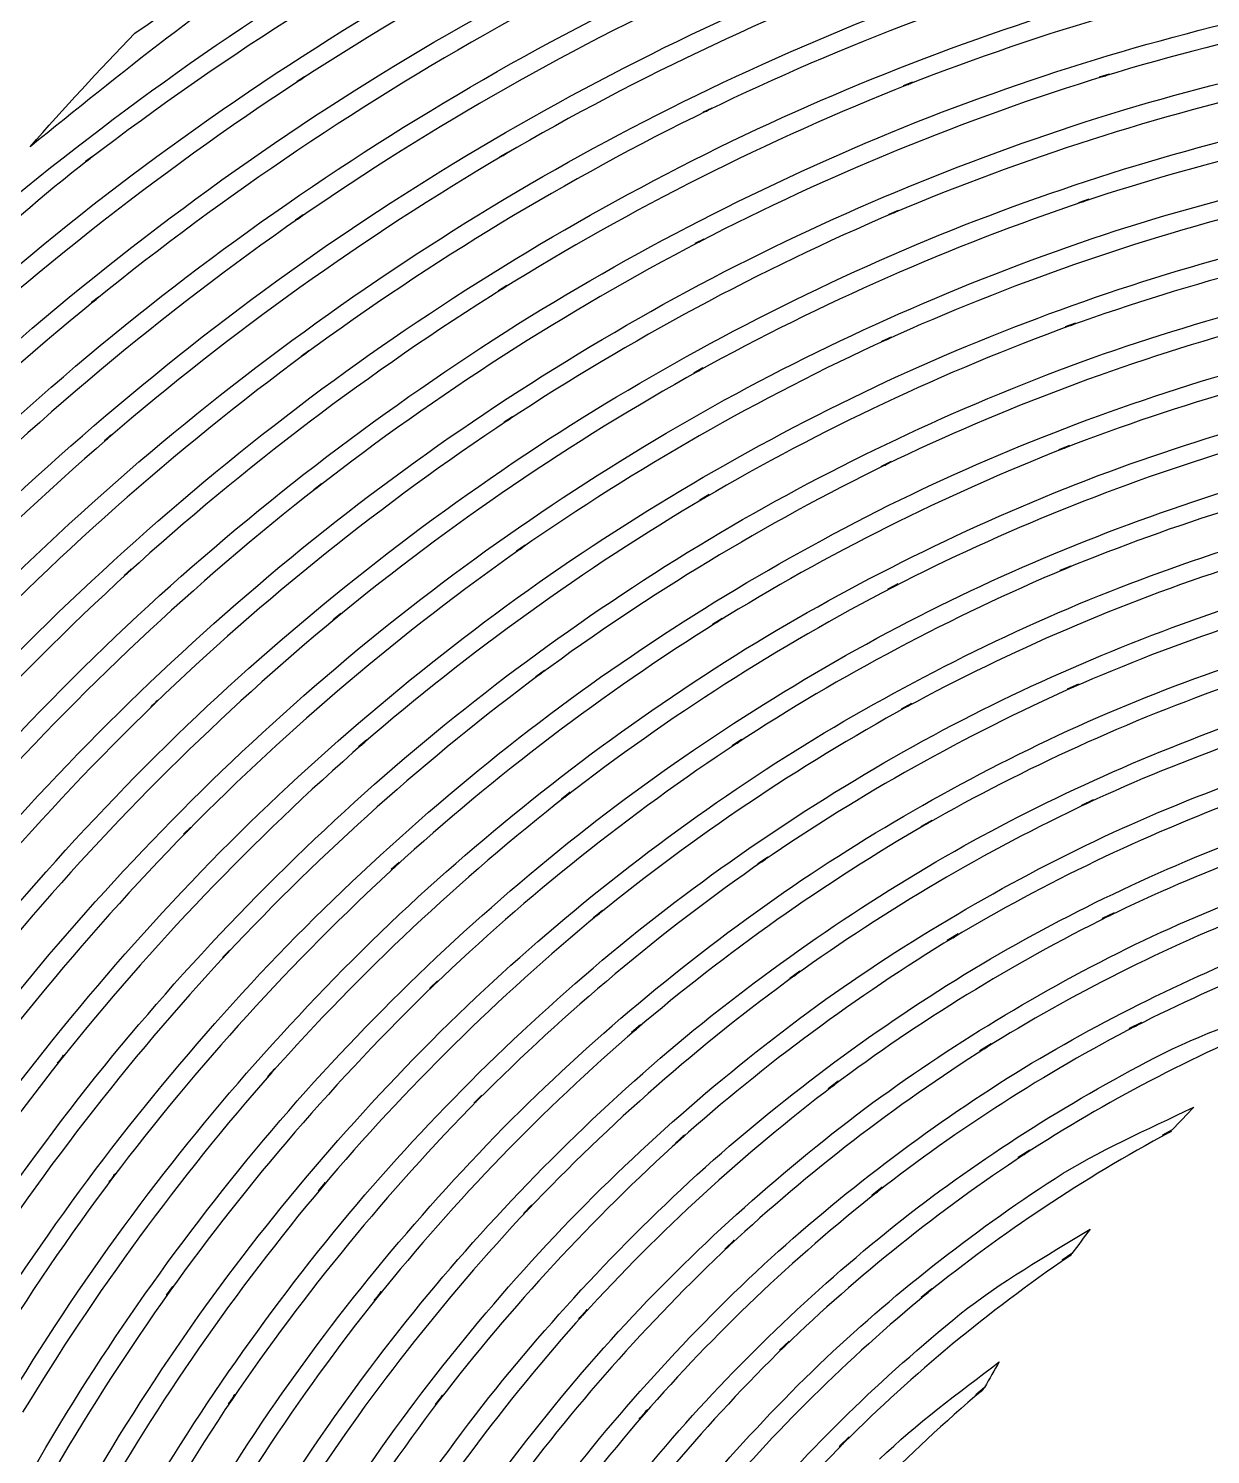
# Model space of a CAD drawing. Extents: x 289 to 439, y 190 to 340.
# Drawn here: x 310.7 to 338.32, y 281.16 to 314.47 of the extents above; entities that cross this region are included whole.
import ezdxf

# ---------------------------------------------------------------- set-up
doc = ezdxf.new("R2010")
doc.units = 0
doc.layers.add('seconds_wheel', color=7, linetype='CONTINUOUS')

msp = doc.modelspace()

# ---------------------------------------------------------------- linework, layer by layer
at = {"layer": 'seconds_wheel', "color": 7}
for p, q in [((317.149355, 313.345838), (316.976024, 313.232612)), ((317.067537, 313.281082), (317.067537, 313.281082)), ((331.35706, 313.215549), (331.138747, 313.129854)), ((331.25314, 313.163202), (331.25314, 313.163202)), ((335.946257, 313.404778), (335.714374, 313.333819)), ((335.833417, 313.358634), (335.833417, 313.358634)), ((326.664717, 312.613739), (326.460752, 312.514471)), ((326.566999, 312.554799), (326.566999, 312.554799)), ((312.195659, 311.483017), (312.0359, 311.360871)), ((321.90568, 311.584221), (321.715285, 311.472547)), ((321.814942, 311.519465), (321.814942, 311.519465)), ((312.122371, 311.415545), (312.122371, 311.415545)), ((335.471246, 310.481418), (335.233547, 310.401929)), ((331.02242, 310.22123), (330.799454, 310.126615)), ((330.915397, 310.16384), (330.915397, 310.16384)), ((335.355693, 310.430621), (335.355693, 310.430621)), ((317.116395, 310.11537), (316.940737, 309.99361)), ((317.034577, 310.046734), (317.034577, 310.046734)), ((326.478591, 309.553887), (326.27036, 309.44531)), ((326.378547, 309.489517), (326.378547, 309.489517)), ((312.335642, 308.197872), (312.174719, 308.067196)), ((321.875045, 308.464653), (321.682714, 308.344446)), ((321.783144, 308.395243), (321.783144, 308.395243)), ((312.261966, 308.125747), (312.261966, 308.125747)), ((335.165687, 307.586755), (334.921782, 307.498344)), ((335.047418, 307.530916), (335.047418, 307.530916)), ((330.856067, 307.264522), (330.628061, 307.160601)), ((330.746331, 307.201705), (330.746331, 307.201705)), ((317.249398, 306.943064), (317.07219, 306.812775)), ((317.16758, 306.870552), (317.16758, 306.870552)), ((326.458815, 306.540565), (326.247095, 306.423459)), ((326.359545, 306.472706), (326.359545, 306.472706)), ((322.009213, 305.4017), (321.814166, 305.272185)), ((321.91576, 305.326861), (321.91576, 305.326861)), ((312.639649, 304.981362), (312.477951, 304.842154)), ((312.565586, 304.904973), (312.565586, 304.904973)), ((335.025703, 304.728151), (334.775984, 304.630823)), ((334.90511, 304.667661), (334.90511, 304.667661)), ((330.854517, 304.35357), (330.621471, 304.240344)), ((330.742841, 304.286101), (330.742841, 304.286101)), ((317.544875, 303.837068), (317.365728, 303.697473)), ((317.461894, 303.759516), (317.461894, 303.759516)), ((326.602287, 303.582694), (326.38669, 303.455894)), ((326.500693, 303.509407), (326.500693, 303.509407)), ((322.305076, 302.403114), (322.106541, 302.263906)), ((322.211625, 302.324009), (322.211625, 302.324009)), ((313.103804, 301.840855), (312.94133, 301.692727)), ((335.049358, 301.914141), (334.793044, 301.80712)), ((334.924885, 301.848221), (334.924885, 301.848221)), ((313.029353, 301.759423), (313.029353, 301.759423)), ((331.014664, 301.496132), (330.775802, 301.372823)), ((330.900661, 301.42323), (330.900661, 301.42323)), ((317.998948, 300.805134), (317.818249, 300.656233)), ((317.915578, 300.722539), (317.915578, 300.722539)), ((326.904745, 300.687254), (326.685269, 300.550373)), ((326.800435, 300.608149), (326.800435, 300.608149)), ((322.756822, 299.476264), (322.555184, 299.32775)), ((322.664921, 299.394059), (322.664921, 299.394059)), ((335.233547, 299.152093), (334.969479, 299.034987)), ((335.105971, 299.080355), (335.105971, 299.080355)), ((313.722289, 298.78294), (313.55904, 298.625509)), ((313.64745, 298.696468), (313.64745, 298.696468)), ((331.332632, 298.699958), (331.08795, 298.566569)), ((331.216689, 298.622019), (331.216689, 298.622019)), ((318.606189, 297.853855), (318.423163, 297.694872)), ((327.363081, 297.862388), (327.138565, 297.715424)), ((318.522431, 297.766221), (318.522431, 297.766221)), ((327.259161, 297.779406), (327.259161, 297.779406)), ((323.360572, 296.628519), (323.156221, 296.469148)), ((323.264795, 296.538558), (323.264795, 296.538558)), ((335.573227, 296.44976), (335.30218, 296.322961)), ((335.443327, 296.373368), (335.443327, 296.373368)), ((314.491227, 295.814988), (314.326427, 295.647475)), ((331.803767, 295.972032), (331.553269, 295.82856)), ((331.686661, 295.88944), (331.686661, 295.88944)), ((314.416776, 295.723864), (314.416776, 295.723864)), ((319.361553, 294.990601), (319.176978, 294.821535)), ((319.276632, 294.89715), (319.276632, 294.89715)), ((327.971098, 295.114684), (327.742315, 294.956477)), ((327.862911, 295.023949), (327.862911, 295.023949)), ((324.111287, 293.867245), (323.903056, 293.696629)), ((336.06569, 293.814896), (335.786497, 293.677627)), ((324.014343, 293.771468), (324.014343, 293.771468)), ((335.931911, 293.73269), (335.931911, 293.73269)), ((332.424189, 293.320496), (332.167488, 293.165391)), ((332.301267, 293.229371), (332.301267, 293.229371)), ((315.403637, 292.943588), (315.238062, 292.766382)), ((315.329962, 292.8482), (315.329962, 292.8482)), ((320.259616, 292.221571), (320.073101, 292.042036)), ((328.724912, 292.451128), (328.491477, 292.282061)), ((328.615175, 292.354963), (328.615175, 292.354963)), ((320.174697, 292.123078), (320.174697, 292.123078)), ((325.003144, 291.197873), (324.7922, 291.016397)), ((336.705114, 291.254097), (336.418555, 291.106746)), ((336.567457, 291.165688), (336.567457, 291.165688)), ((324.904266, 291.095502), (324.904266, 291.095502)), ((311.523662, 290.485159), (311.377863, 290.301747)), ((333.18886, 290.751167), (332.925956, 290.58559)), ((333.064001, 290.655), (333.064001, 290.655)), ((311.458905, 290.386279), (311.458905, 290.386279)), ((316.453705, 290.174561), (316.287741, 289.987269)), ((316.379642, 290.073741), (316.379642, 290.073741)), ((329.619098, 289.878696), (329.380236, 289.697997)), ((321.29495, 289.553749), (321.106108, 289.36258)), ((329.507035, 289.775939), (329.507035, 289.775939)), ((321.208089, 289.448276), (321.208089, 289.448276)), ((337.928901, 289.275722), (337.928901, 289.275722)), ((326.031498, 288.627765), (325.816675, 288.435046)), ((325.932617, 288.520744), (325.932617, 288.520744)), ((337.423642, 288.740218), (337.193698, 288.617296)), ((334.092742, 288.271023), (333.823245, 288.094977)), ((333.966717, 288.170203), (333.966717, 288.170203)), ((312.731162, 287.724662), (312.585362, 287.53078)), ((312.666405, 287.619965), (312.666405, 287.619965)), ((317.636388, 287.514492), (317.469261, 287.315957)), ((317.561937, 287.407471), (317.561937, 287.407471)), ((330.649003, 287.403592), (330.404321, 287.21165)), ((330.536937, 287.296568), (330.536937, 287.296568)), ((322.461346, 286.992173), (322.270178, 286.790149)), ((322.375649, 286.882436), (322.375649, 286.882436)), ((327.189751, 286.162744), (326.971052, 285.958005)), ((335.504981, 286.423711), (335.504981, 286.423711)), ((327.088931, 286.04874), (327.088931, 286.04874)), ((335.079216, 285.852532), (334.854313, 285.700141)), ((314.065461, 285.080881), (313.920049, 284.876917)), ((314.00148, 284.971532), (314.00148, 284.971532)), ((318.944705, 284.969205), (318.777192, 284.759811)), ((318.869867, 284.855589), (318.869867, 284.855589)), ((331.806867, 285.032022), (331.557148, 284.828057)), ((331.69015, 284.916468), (331.69015, 284.916468)), ((323.752215, 284.543438), (323.558721, 284.32978)), ((323.666131, 284.427884), (323.666131, 284.427884)), ((328.472091, 283.808625), (328.249124, 283.592251)), ((328.37127, 283.689969), (328.37127, 283.689969)), ((333.381582, 283.324305), (333.381582, 283.324305)), ((315.519579, 282.558857), (315.374167, 282.344423)), ((320.372456, 282.543735), (320.203392, 282.322708)), ((333.038022, 282.727147), (332.832894, 282.554204)), ((315.457537, 282.445631), (315.457537, 282.445631)), ((320.298394, 282.425466), (320.298394, 282.425466)), ((325.162127, 282.213358), (324.965532, 281.986905)), ((325.074882, 282.091212), (325.074882, 282.091212)), ((329.87192, 281.57122), (329.64469, 281.342051)), ((329.767613, 281.444034), (329.767613, 281.444034))]:
    msp.add_line(p, q, dxfattribs=at)
for points in [[(313.189888, 314.359067), (316.44475, 316.65752), (319.870542, 318.705673), (323.469536, 320.416732)], [(327.455369, 318.79316), (323.836177, 317.267236), (320.35979, 315.422829), (317.067537, 313.281082)], [(322.599002, 313.994956), (325.891725, 315.783926), (329.337409, 317.275372), (332.894935, 318.452701)], [(322.388447, 317.907117), (318.780893, 316.05144), (315.345465, 313.879202), (312.122371, 311.415545)], [(317.701144, 312.627311), (320.955359, 314.732052), (324.38994, 316.54303), (327.965281, 318.038956)], [(312.797082, 310.805202), (315.984093, 313.229493), (319.380207, 315.365197), (322.945277, 317.1882)], [(317.27344, 316.567388), (314.955964, 315.143781), (312.858415, 313.409518), (310.739214, 311.707531)], [(331.759175, 316.191257), (328.312033, 314.932679), (324.984127, 313.369371), (321.814945, 311.519465)], [(336.480209, 316.305647), (333.070675, 315.352857), (329.753022, 314.097886), (326.566999, 312.554799)], [(308.375787, 308.854359), (311.350117, 311.452723), (314.511244, 313.831128), (317.881843, 315.890738)], [(341.058946, 316.021804), (337.711374, 315.363143), (334.429895, 314.40669), (331.253147, 313.163202)], [(326.925684, 315.658856), (323.468617, 314.085465), (320.15847, 312.207289), (317.034577, 310.046734)], [(327.126932, 311.837433), (330.271507, 313.348152), (333.544424, 314.574267), (336.907139, 315.502198)], [(322.422959, 310.842816), (325.553152, 312.657678), (328.838806, 314.189077), (332.241164, 315.419604)], [(331.760723, 312.408222), (334.8942, 313.622748), (338.129879, 314.55354), (341.42964, 315.190824)], [(345.456967, 315.360277), (342.195571, 314.981845), (338.97516, 314.311987), (335.833417, 313.358634)], [(317.689899, 309.415065), (320.776882, 311.537474), (324.046663, 313.380683), (327.460799, 314.922877)], [(322.016954, 314.69371), (318.576903, 312.797844), (315.312541, 310.599845), (312.261966, 308.125747)], [(336.28788, 312.569921), (339.383427, 313.497091), (342.555938, 314.144914), (345.767566, 314.504868)], [(310.739214, 311.707531), (311.533455, 312.612044), (312.350612, 313.496177), (313.189888, 314.359067)], [(312.957617, 307.540222), (315.973539, 309.973641), (319.200258, 312.133458), (322.599002, 313.994956)], [(317.067537, 313.281082), (313.673606, 311.058319), (310.483895, 308.538333), (307.535888, 305.751076)], [(316.976024, 313.232612), (317.004987, 313.251517), (317.038545, 313.26222), (317.067537, 313.281082)], [(317.067537, 313.281082), (317.09669, 313.300175), (317.120171, 313.326788), (317.149355, 313.345838)], [(331.253147, 313.163202), (327.960638, 311.858893), (324.791505, 310.263685), (321.783152, 308.395243)], [(335.833417, 313.358634), (332.572617, 312.353314), (329.408432, 311.058706), (326.378547, 309.489517)], [(340.277203, 313.160099), (337.073321, 312.442926), (333.940058, 311.440381), (330.915397, 310.16384)], [(331.138747, 313.129854), (331.175779, 313.144437), (331.216081, 313.148696), (331.25314, 313.163202)], [(331.25314, 313.163202), (331.289275, 313.177515), (331.320895, 313.201305), (331.35706, 313.215549)], [(335.714374, 313.333819), (335.753218, 313.345698), (335.794551, 313.346841), (335.833417, 313.358634)], [(335.833417, 313.358634), (335.87233, 313.370631), (335.907317, 313.392865), (335.946257, 313.404778)], [(308.273029, 305.217122), (311.189967, 307.961776), (314.345189, 310.441503), (317.701144, 312.627311)], [(326.566999, 312.554799), (323.271034, 310.943229), (320.125463, 309.041057), (317.16758, 306.870552)], [(326.460752, 312.514471), (326.494884, 312.53108), (326.53284, 312.538254), (326.566999, 312.554799)], [(326.566999, 312.554799), (326.601241, 312.57154), (326.630445, 312.597059), (326.664717, 312.613739)], [(326.965622, 308.793479), (329.954189, 310.328279), (333.0739, 311.591458), (336.28788, 312.569921)], [(344.553475, 312.587757), (341.429032, 312.145577), (338.350771, 311.423937), (335.355693, 310.430621)], [(322.415589, 307.740696), (325.38546, 309.572071), (328.512706, 311.13384), (331.760723, 312.408222)], [(331.448961, 309.426698), (334.43158, 310.672739), (337.519936, 311.648128), (340.676989, 312.341915)], [(317.841515, 306.259822), (320.764521, 308.391598), (323.871869, 310.25791), (327.126932, 311.837433)], [(312.122371, 311.415545), (312.148745, 311.435827), (312.169255, 311.46277), (312.195659, 311.483017)], [(321.814945, 311.519465), (318.541738, 309.593412), (315.446132, 307.380072), (312.565586, 304.904973)], [(321.715285, 311.472547), (321.747027, 311.49115), (321.78317, 311.500919), (321.814942, 311.519465)], [(321.814942, 311.519465), (321.84703, 311.538347), (321.873556, 311.565395), (321.90568, 311.584221)], [(335.83846, 309.65897), (338.788603, 310.624348), (341.819356, 311.321643), (344.894321, 311.743982)], [(312.122371, 311.415545), (309.953492, 309.747562), (308.026125, 307.803526), (306.096117, 305.866242)], [(312.0359, 311.360871), (312.063016, 311.381662), (312.095223, 311.394794), (312.122371, 311.415545)], [(304.021963, 302.761409), (306.722609, 305.678167), (309.639885, 308.388699), (312.797082, 310.805202)], [(313.282951, 304.344651), (316.130676, 306.777887), (319.189267, 308.952399), (322.422959, 310.842816)], [(335.355693, 310.430621), (335.395648, 310.444081), (335.431257, 310.468049), (335.471246, 310.481418)], [(330.915397, 310.16384), (327.777068, 308.823269), (324.765213, 307.204762), (321.91576, 305.326861)], [(335.355693, 310.430621), (332.244638, 309.38258), (329.233791, 308.058251), (326.359545, 306.472706)], [(339.66725, 310.308475), (336.606473, 309.54206), (333.620816, 308.502549), (330.746331, 307.201705)], [(330.799454, 310.126615), (330.83689, 310.142512), (330.877925, 310.148025), (330.915397, 310.16384)], [(330.915397, 310.16384), (330.952698, 310.179774), (330.985081, 310.205374), (331.02242, 310.22123)], [(335.233547, 310.401929), (335.273294, 310.415211), (335.315915, 310.41743), (335.355693, 310.430621)], [(317.034577, 310.046734), (313.811371, 307.801746), (310.793972, 305.27443), (308.018655, 302.494626)], [(316.940737, 309.99361), (316.970325, 310.014147), (317.004956, 310.026248), (317.034577, 310.046734)], [(317.034577, 310.046734), (317.063844, 310.067121), (317.087093, 310.095031), (317.116395, 310.11537)], [(343.817886, 309.816401), (340.831673, 309.319468), (337.896408, 308.554777), (335.047418, 307.530916)], [(326.378547, 309.489517), (323.24182, 307.848712), (320.257483, 305.931312), (317.461894, 303.759516)], [(326.27036, 309.44531), (326.304986, 309.463335), (326.343886, 309.471564), (326.378547, 309.489517)], [(326.378547, 309.489517), (326.413753, 309.507934), (326.443347, 309.535539), (326.478591, 309.553887)], [(326.966012, 305.79528), (329.801971, 307.346144), (332.771458, 308.639085), (335.83846, 309.65897)], [(331.3051, 306.483952), (334.138458, 307.752874), (337.080469, 308.763471), (340.095341, 309.505027)], [(308.774409, 301.987043), (311.519984, 304.722709), (314.503575, 307.208338), (317.689899, 309.415065)], [(322.57147, 304.694803), (325.383605, 306.534066), (328.3543, 308.117489), (331.448961, 309.426698)], [(335.556167, 306.776325), (338.361492, 307.770539), (341.250204, 308.509654), (344.1882, 308.985034)], [(318.159483, 303.174765), (320.921504, 305.306404), (323.868502, 307.186636), (326.965622, 308.793479)], [(312.261966, 308.125747), (312.288644, 308.147523), (312.30893, 308.176136), (312.335642, 308.197872)], [(321.783152, 308.395243), (318.67363, 306.44776), (315.74419, 304.227227), (313.029353, 301.759423)], [(321.682714, 308.344446), (321.714611, 308.364342), (321.751212, 308.375409), (321.783144, 308.395243)], [(321.783144, 308.395243), (321.815747, 308.415663), (321.842405, 308.444297), (321.875045, 308.464653)], [(312.261966, 308.125747), (309.119082, 305.560516), (306.210243, 302.721718), (303.569829, 299.641841)], [(312.174719, 308.067196), (312.201941, 308.089344), (312.23471, 308.103642), (312.261966, 308.125747)], [(304.357767, 299.186605), (306.971386, 302.220468), (309.849025, 305.015851), (312.957617, 307.540222)], [(313.765719, 301.224309), (316.449389, 303.649354), (319.344099, 305.830064), (322.415589, 307.740696)], [(335.047418, 307.530916), (332.083743, 306.449094), (329.223339, 305.103399), (326.500693, 303.509407)], [(339.227523, 307.475852), (336.309233, 306.669441), (333.469326, 305.602274), (330.742841, 304.286101)], [(334.921782, 307.498344), (334.962545, 307.513113), (335.00662, 307.516254), (335.047418, 307.530916)], [(335.047418, 307.530916), (335.088456, 307.545896), (335.124611, 307.571877), (335.165687, 307.586755)], [(330.746331, 307.201705), (327.761421, 305.833989), (324.904912, 304.202014), (322.211625, 302.324009)], [(330.628061, 307.160601), (330.666123, 307.177935), (330.70823, 307.184462), (330.746331, 307.201705)], [(330.746331, 307.201705), (330.784726, 307.219297), (330.817631, 307.247016), (330.856067, 307.264522)], [(317.16758, 306.870552), (314.112426, 304.612267), (311.264225, 302.086557), (308.657304, 299.32271)], [(317.07219, 306.812775), (317.102182, 306.834867), (317.137549, 306.848516), (317.16758, 306.870552)], [(317.16758, 306.870552), (317.196943, 306.892257), (317.219997, 306.92141), (317.249398, 306.943064)], [(343.250584, 307.054354), (340.402421, 306.511626), (337.609538, 305.712981), (334.90511, 304.667661)], [(326.359545, 306.472706), (323.378943, 304.811571), (320.553012, 302.887348), (317.915578, 300.722539)], [(322.888274, 301.715219), (325.545533, 303.553556), (328.36258, 305.149113), (331.3051, 306.483952)], [(326.247095, 306.423459), (326.282953, 306.443347), (326.323644, 306.452902), (326.359545, 306.472706)], [(326.359545, 306.472706), (326.394629, 306.492257), (326.423688, 306.521085), (326.458815, 306.540565)], [(327.131198, 302.853308), (329.816282, 304.411383), (332.63564, 305.724028), (335.556167, 306.776325)], [(331.327202, 303.58851), (334.013433, 304.87102), (336.80971, 305.907242), (339.682372, 306.68714)], [(309.429732, 298.841106), (312.007757, 301.559007), (314.822881, 304.041218), (317.841515, 306.259822)], [(335.440224, 303.930906), (338.102411, 304.945655), (340.850774, 305.717186), (343.651922, 306.236557)], [(318.631004, 300.161056), (321.235445, 302.284316), (324.0251, 304.169641), (326.966012, 305.79528)], [(321.91576, 305.326861), (318.967902, 303.367063), (316.200585, 301.148533), (313.64745, 298.696468)], [(321.814166, 305.272185), (321.846302, 305.293457), (321.883585, 305.305655), (321.91576, 305.326861)], [(321.91576, 305.326861), (321.949062, 305.348999), (321.975866, 305.379626), (322.009213, 305.4017)], [(312.565586, 304.904973), (309.594876, 302.335476), (306.858722, 299.506565), (304.389176, 296.452086)], [(312.477951, 304.842154), (312.505227, 304.865672), (312.538272, 304.881502), (312.565586, 304.904973)], [(312.565586, 304.904973), (312.592463, 304.928218), (312.612734, 304.958158), (312.639649, 304.981362)], [(314.403204, 298.188498), (316.926583, 300.596501), (319.660412, 302.773482), (322.57147, 304.694803)], [(334.90511, 304.667661), (332.087004, 303.560459), (329.374799, 302.202296), (326.800435, 300.608149)], [(338.951823, 304.669211), (336.175849, 303.831682), (333.481261, 302.745653), (330.900661, 301.42323)], [(334.775984, 304.630823), (334.817778, 304.647112), (334.863273, 304.65149), (334.90511, 304.667661)], [(334.90511, 304.667661), (334.947054, 304.68414), (334.983713, 304.711784), (335.025703, 304.728151)], [(305.192625, 296.025545), (307.63725, 299.033106), (310.344847, 301.81691), (313.282951, 304.344651)], [(330.742841, 304.286101), (327.909106, 302.900368), (325.20565, 301.26329), (322.664921, 299.394059)], [(330.621471, 304.240344), (330.660439, 304.259279), (330.703827, 304.267267), (330.742841, 304.286101)], [(330.742841, 304.286101), (330.781992, 304.305245), (330.815317, 304.334523), (330.854517, 304.35357)], [(342.853901, 304.31014), (340.141844, 303.730523), (337.488141, 302.907004), (334.924885, 301.848221)], [(317.461894, 303.759516), (317.491764, 303.782898), (317.514959, 303.813739), (317.544875, 303.837068)], [(327.455369, 299.976094), (329.992643, 301.53215), (332.664979, 302.855308), (335.440224, 303.930906)], [(331.509064, 300.746581), (334.050569, 302.034019), (336.70344, 303.08785), (339.434977, 303.897171)], [(317.461894, 303.759516), (314.572603, 301.497703), (311.891103, 298.98276), (309.448732, 296.244243)], [(317.365728, 303.697473), (317.395869, 303.720983), (317.431708, 303.736065), (317.461894, 303.759516)], [(326.500693, 303.509407), (323.675101, 301.837225), (321.004822, 299.915273), (318.522431, 297.766221)], [(323.358633, 298.806208), (325.866153, 300.63603), (328.532952, 302.23668), (331.327202, 303.58851)], [(326.38669, 303.455894), (326.422942, 303.477236), (326.464392, 303.488153), (326.500693, 303.509407)], [(326.500693, 303.509407), (326.536698, 303.530715), (326.566231, 303.561467), (326.602287, 303.582694)], [(335.487532, 301.131631), (338.007479, 302.157351), (340.615544, 302.951577), (343.279279, 303.505918)], [(310.237834, 295.790559), (312.653429, 298.482775), (315.30454, 300.953921), (318.159483, 303.174765)], [(319.257633, 297.23033), (321.708499, 299.336682), (324.343714, 301.21822), (327.131198, 302.853308)], [(322.211625, 302.324009), (319.421769, 300.360976), (316.81296, 298.152147), (314.416776, 295.723864)], [(322.106541, 302.263906), (322.13966, 302.287108), (322.178458, 302.300881), (322.211625, 302.324009)], [(322.211625, 302.324009), (322.245067, 302.347542), (322.271581, 302.379653), (322.305076, 302.403114)], [(313.029353, 301.759423), (313.056534, 301.784308), (313.076579, 301.816016), (313.103804, 301.840855)], [(334.924885, 301.848221), (332.252313, 300.725301), (329.686721, 299.363631), (327.259161, 297.779406)], [(338.845576, 301.899408), (336.208607, 301.039764), (333.655352, 299.943), (331.216689, 298.622019)], [(334.793044, 301.80712), (334.835632, 301.824859), (334.882249, 301.830609), (334.924885, 301.848221)], [(334.924885, 301.848221), (334.96826, 301.866447), (335.005927, 301.896043), (335.049358, 301.914141)], [(313.029353, 301.759423), (310.227388, 299.194343), (307.659471, 296.384922), (305.355874, 293.363926)], [(312.94133, 301.692727), (312.968581, 301.717589), (313.002059, 301.734613), (313.029353, 301.759423)], [(315.189591, 295.243036), (317.557398, 297.625997), (320.133947, 299.791684), (322.888274, 301.715219)], [(330.900661, 301.42323), (330.940772, 301.444068), (330.974495, 301.475402), (331.014664, 301.496132)], [(342.620855, 301.591897), (340.044641, 300.984415), (337.529736, 300.143918), (335.105971, 299.080342)], [(306.173282, 292.964917), (308.453689, 295.938241), (310.994663, 298.701814), (313.765719, 301.224309)], [(330.900661, 301.42323), (328.213799, 300.027542), (325.65819, 298.393028), (323.264795, 296.538558)], [(330.775802, 301.372823), (330.815776, 301.393449), (330.860631, 301.402719), (330.900661, 301.42323)], [(331.849134, 297.966682), (334.248521, 299.250613), (336.759333, 300.313346), (339.351222, 301.143251)], [(327.933097, 297.168676), (330.326716, 298.71493), (332.854852, 300.04125), (335.487532, 301.131631)], [(317.915578, 300.722539), (315.187822, 298.464954), (312.667086, 295.968517), (310.383633, 293.262332)], [(317.818249, 300.656233), (317.848604, 300.681252), (317.885174, 300.697584), (317.915578, 300.722539)], [(317.915578, 300.722539), (317.945775, 300.747533), (317.968701, 300.780201), (317.998948, 300.805134)], [(326.800435, 300.608149), (324.126475, 298.933455), (321.608425, 297.022557), (319.276632, 294.89715)], [(323.983324, 295.979401), (326.343545, 297.791576), (328.862267, 299.386898), (331.509064, 300.746581)], [(326.685269, 300.550373), (326.721806, 300.573127), (326.763842, 300.58549), (326.800435, 300.608149)], [(326.800435, 300.608149), (326.837494, 300.631359), (326.867625, 300.664134), (326.904745, 300.687254)], [(335.689946, 298.383154), (338.072647, 299.412692), (340.543849, 300.221735), (343.073377, 300.802421)], [(311.188245, 292.836178), (313.446063, 295.494778), (315.936899, 297.94612), (318.631004, 300.161056)], [(320.030836, 294.388014), (322.333158, 296.469831), (324.817914, 298.339716), (327.455369, 299.976094)], [(322.664921, 299.394059), (320.029296, 297.435658), (317.574405, 295.24507), (315.329962, 292.8482)], [(322.555184, 299.32775), (322.589619, 299.353215), (322.630433, 299.368681), (322.664921, 299.394059)], [(322.664921, 299.394059), (322.697979, 299.41862), (322.723709, 299.451774), (322.756822, 299.476264)], [(338.894823, 299.170316), (336.397609, 298.297189), (333.985001, 297.199759), (331.686661, 295.88944)], [(335.105971, 299.080355), (335.150613, 299.100291), (335.188836, 299.132297), (335.233547, 299.152093)], [(335.105971, 299.080342), (332.573862, 297.949582), (330.149662, 296.592514), (327.862911, 295.023936)], [(334.969479, 299.034987), (335.013416, 299.054442), (335.061973, 299.061048), (335.105971, 299.080355)], [(342.54873, 298.906643), (340.107895, 298.280045), (337.729699, 297.43295), (335.443327, 296.373373)], [(313.64745, 298.696468), (311.010494, 296.144718), (308.606464, 293.363165), (306.463718, 290.384342)], [(313.55904, 298.625509), (313.586301, 298.65179), (313.620141, 298.67024), (313.64745, 298.696468)], [(313.64745, 298.696468), (313.674899, 298.72303), (313.694789, 298.756429), (313.722289, 298.78294)], [(316.117125, 292.392188), (318.3341, 294.742684), (320.757868, 296.888926), (323.358633, 298.806208)], [(331.216689, 298.622019), (328.674568, 297.225425), (326.264127, 295.601987), (324.014343, 293.771468)], [(331.08795, 298.566569), (331.129054, 298.588997), (331.175519, 298.599718), (331.216689, 298.622019)], [(331.216689, 298.622019), (331.257589, 298.644487), (331.291663, 298.677606), (331.332632, 298.699958)], [(307.29431, 290.013251), (309.415918, 292.944581), (311.79509, 295.680336), (314.403204, 298.188498)], [(328.559336, 294.438422), (330.811899, 295.966778), (333.198439, 297.286536), (335.689946, 298.383154)], [(332.341208, 295.256606), (334.602054, 296.528676), (336.974413, 297.591407), (339.428387, 298.433177)], [(318.522431, 297.766221), (318.552925, 297.792856), (318.575633, 297.827283), (318.606189, 297.853855)], [(324.751872, 293.237114), (326.96998, 295.024763), (329.345295, 296.607249), (331.849134, 297.966682)], [(327.259161, 297.779406), (327.296225, 297.803891), (327.325951, 297.837997), (327.363081, 297.862388)], [(336.052894, 295.697108), (338.298994, 296.720921), (340.633966, 297.536076), (343.028784, 298.134209)], [(318.522431, 297.766221), (315.952566, 295.521694), (313.588582, 293.052279), (311.458905, 290.386279)], [(318.423163, 297.694872), (318.453976, 297.721668), (318.491559, 297.739496), (318.522431, 297.766221)], [(327.259161, 297.779406), (324.732626, 296.11025), (322.361539, 294.217489), (320.174697, 292.123078)], [(327.138565, 297.715424), (327.176683, 297.740453), (327.220974, 297.754484), (327.259161, 297.779406)], [(312.278253, 289.989209), (314.383837, 292.606507), (316.719796, 295.0295), (319.257633, 297.23033)], [(320.947124, 291.641087), (323.104997, 293.689815), (325.442901, 295.539754), (327.933097, 297.168676)], [(323.264795, 296.538558), (320.780782, 294.59377), (318.476452, 292.430739), (316.379642, 290.073741)], [(323.156221, 296.469148), (323.19018, 296.495601), (323.23077, 296.512195), (323.264795, 296.538558)], [(323.264795, 296.538558), (323.299354, 296.565616), (323.325944, 296.601545), (323.360572, 296.628519)], [(339.104603, 296.492801), (336.742067, 295.614427), (334.464635, 294.522452), (332.301267, 293.229371)], [(335.443327, 296.373373), (333.050072, 295.243565), (330.764665, 293.899117), (328.615175, 292.354968)], [(335.30218, 296.322961), (335.347534, 296.34418), (335.397899, 296.352322), (335.443327, 296.373368)], [(335.443327, 296.373368), (335.488848, 296.394859), (335.527627, 296.428426), (335.573227, 296.44976)], [(342.637917, 296.264415), (340.329802, 295.627488), (338.085044, 294.780324), (335.931911, 293.732698)], [(314.416776, 295.723864), (314.444269, 295.751953), (314.463677, 295.786953), (314.491227, 295.814988)], [(317.182315, 289.644873), (319.25483, 291.956318), (321.530972, 294.075904), (323.983324, 295.979401)], [(331.686661, 295.88944), (329.285504, 294.49968), (327.015526, 292.895634), (324.904266, 291.095502)], [(331.553269, 295.82856), (331.595742, 295.852964), (331.644108, 295.865179), (331.686661, 295.88944)], [(331.686661, 295.88944), (331.72809, 295.913418), (331.762258, 295.948181), (331.803767, 295.972032)], [(314.416776, 295.723864), (311.940118, 293.193516), (309.694397, 290.447838), (307.706505, 287.517982)], [(314.326427, 295.647475), (314.354126, 295.67566), (314.389019, 295.695734), (314.416776, 295.723864)], [(329.332929, 291.794641), (331.449812, 293.297299), (333.698966, 294.603097), (336.052894, 295.697108)], [(332.978693, 292.620975), (335.106465, 293.874559), (337.344272, 294.930202), (339.664536, 295.775445)], [(336.565517, 293.078143), (338.679877, 294.088934), (340.882648, 294.902065), (343.146276, 295.50904)], [(308.550281, 287.177525), (310.518579, 290.058624), (312.740586, 292.757674), (315.189591, 295.243036)], [(325.660017, 290.58753), (327.74093, 292.343099), (329.977401, 293.905521), (332.341208, 295.256606)], [(319.276632, 294.89715), (316.860264, 292.67377), (314.647883, 290.238643), (312.666405, 287.619965)], [(319.176978, 294.821535), (319.207793, 294.849756), (319.245753, 294.869), (319.276632, 294.89715)], [(319.276632, 294.89715), (319.307669, 294.925705), (319.330451, 294.962112), (319.361553, 294.990601)], [(327.862911, 295.023936), (325.481393, 293.369271), (323.253771, 291.503782), (321.208089, 289.448263)], [(327.742315, 294.956477), (327.780304, 294.982702), (327.824846, 294.997838), (327.862911, 295.023949)], [(327.862911, 295.023949), (327.901643, 295.050859), (327.932282, 295.087885), (327.971098, 295.114684)], [(313.498161, 287.250038), (315.457853, 289.820184), (317.644131, 292.208933), (320.030836, 294.388014)], [(321.996804, 288.99304), (324.015726, 291.002563), (326.212057, 292.824746), (328.559336, 294.438422)], [(324.014343, 293.771468), (324.049493, 293.800392), (324.076055, 293.838413), (324.111287, 293.867245)], [(339.470652, 293.874612), (337.240769, 292.999715), (335.09654, 291.922654), (333.064001, 290.655)], [(335.931911, 293.73269), (335.978895, 293.756009), (336.018612, 293.791755), (336.06569, 293.814896)], [(324.014343, 293.771468), (321.67679, 291.847892), (319.517205, 289.718238), (317.561937, 287.407471)], [(323.903056, 293.696629), (323.937725, 293.724998), (323.979598, 293.743195), (324.014343, 293.771468)], [(335.931911, 293.732698), (333.674041, 292.612115), (331.523663, 291.288185), (329.507035, 289.775946)], [(335.786497, 293.677627), (335.833117, 293.700541), (335.885205, 293.709965), (335.931911, 293.73269)], [(342.883372, 293.671424), (340.705226, 293.032424), (338.591125, 292.194124), (336.567457, 291.165688)], [(318.380509, 287.009223), (320.312467, 289.272797), (322.445053, 291.356538), (324.751872, 293.237114)], [(332.301267, 293.229371), (330.039831, 291.855961), (327.908139, 290.280518), (325.932617, 288.520744)], [(332.167488, 293.165391), (332.209916, 293.190958), (332.25875, 293.20396), (332.301267, 293.229371)], [(332.301267, 293.229371), (332.344957, 293.255905), (332.380403, 293.294114), (332.424189, 293.320496)], [(333.761589, 290.069475), (335.759095, 291.296196), (337.865145, 292.335737), (340.053463, 293.176247)], [(304.974701, 283.965669), (306.777804, 287.101394), (308.85742, 290.069877), (311.188245, 292.836178)], [(315.329962, 292.8482), (313.008625, 290.347232), (310.915438, 287.6443), (309.07609, 284.770281)], [(315.238062, 292.766382), (315.266087, 292.796443), (315.301871, 292.818199), (315.329962, 292.8482)], [(315.329962, 292.8482), (315.35735, 292.877707), (315.376187, 292.914137), (315.403637, 292.943588)], [(330.243787, 289.240821), (332.229414, 290.710646), (334.345294, 291.994665), (336.565517, 293.078143)], [(326.705434, 288.039147), (328.652993, 289.7542), (330.752748, 291.287366), (332.978693, 292.620975)], [(309.929948, 284.456966), (311.751197, 287.281741), (313.821959, 289.936908), (316.117125, 292.392188)], [(320.174697, 292.123078), (320.205912, 292.153285), (320.228325, 292.191441), (320.259616, 292.221571)], [(328.615175, 292.354968), (326.374217, 290.722927), (324.285724, 288.891476), (322.375649, 286.882442)], [(328.491477, 292.282061), (328.530343, 292.310176), (328.57622, 292.326978), (328.615175, 292.354963)], [(328.615175, 292.354963), (328.654574, 292.383655), (328.68542, 292.422557), (328.724912, 292.451128)], [(320.174697, 292.123078), (317.906966, 289.928747), (315.840756, 287.535589), (314.00148, 284.971532)], [(320.073101, 292.042036), (320.104377, 292.072143), (320.143348, 292.093054), (320.174697, 292.123078)], [(337.222391, 290.533243), (338.313251, 291.07703), (339.476163, 291.446052), (340.624642, 291.851644)], [(314.844868, 284.629909), (316.664436, 287.145488), (318.706968, 289.491579), (320.947124, 291.641087)], [(323.178323, 286.453956), (325.06386, 288.416877), (327.123967, 290.204015), (329.332929, 291.794641)], [(324.904266, 291.095502), (324.940258, 291.126559), (324.967059, 291.166918), (325.003144, 291.197873)], [(336.567457, 291.165688), (334.442965, 290.063216), (332.424505, 288.768381), (330.536937, 287.296568)], [(339.984441, 291.321182), (337.885496, 290.458035), (335.871042, 289.404018), (333.966717, 288.170203)], [(336.418555, 291.106746), (336.466148, 291.131195), (336.519762, 291.141448), (336.567457, 291.165688)], [(336.567457, 291.165688), (336.615968, 291.19086), (336.656494, 291.229126), (336.705114, 291.254097)], [(324.904266, 291.095502), (322.709087, 289.201273), (320.68912, 287.113248), (318.869867, 284.855589)], [(324.7922, 291.016397), (324.826983, 291.046235), (324.869396, 291.065772), (324.904266, 291.095502)], [(311.458905, 290.386279), (311.48342, 290.417224), (311.499085, 290.454265), (311.523662, 290.485159)], [(319.701623, 284.485274), (321.499642, 286.695173), (323.493913, 288.737326), (325.660017, 290.58753)], [(333.064001, 290.655), (330.936071, 289.304562), (328.936169, 287.763282), (327.088931, 286.04874)], [(331.290365, 286.786659), (333.148736, 288.215313), (335.134208, 289.468789), (337.222391, 290.533243)], [(332.925956, 290.58559), (332.969651, 290.613084), (333.020201, 290.627684), (333.064001, 290.655)], [(333.064001, 290.655), (333.108452, 290.683211), (333.1443, 290.723123), (333.18886, 290.751167)], [(311.458905, 290.386279), (309.260433, 287.611326), (307.313875, 284.645622), (305.643208, 281.524302)], [(311.377863, 290.301747), (311.402214, 290.332361), (311.434492, 290.355718), (311.458905, 290.386279)], [(316.379642, 290.073741), (316.407264, 290.105091), (316.426009, 290.143272), (316.453705, 290.174561)], [(306.51723, 281.271865), (308.173834, 284.343762), (310.1019, 287.260823), (312.278253, 289.989209)], [(316.379642, 290.073741), (314.208625, 287.60988), (312.262916, 284.956488), (310.565883, 282.144725)], [(316.287741, 289.987269), (316.315682, 290.01883), (316.351627, 290.042249), (316.379642, 290.073741)], [(327.87881, 285.595057), (329.699204, 287.263243), (331.668231, 288.760434), (333.761589, 290.069475)], [(329.507035, 289.775939), (329.547454, 289.806698), (329.578567, 289.848077), (329.619098, 289.878696)], [(311.43215, 281.864759), (313.11223, 284.625065), (315.036695, 287.228592), (317.182315, 289.644873)], [(321.208089, 289.448276), (321.240106, 289.480804), (321.262842, 289.521307), (321.29495, 289.553749)], [(329.507035, 289.775946), (327.401739, 288.17383), (325.446765, 286.38418), (323.666131, 284.427892)], [(329.380236, 289.697997), (329.419909, 289.727972), (329.467255, 289.746108), (329.507035, 289.775939)], [(321.208089, 289.448263), (319.084858, 287.291172), (317.160267, 284.94779), (315.457537, 282.445618)], [(321.106108, 289.36258), (321.13741, 289.394208), (321.176704, 289.416737), (321.208089, 289.448276)], [(324.483928, 284.028486), (326.241548, 285.937609), (328.169549, 287.68155), (330.243787, 289.240821)], [(334.683696, 287.609106), (335.711552, 288.263804), (336.834772, 288.741351), (337.928901, 289.275722)], [(337.928901, 289.275722), (337.760527, 289.097133), (337.588335, 288.922253), (337.423642, 288.740218)], [(316.311783, 282.133479), (317.996497, 284.586588), (319.899603, 286.881861), (321.996804, 288.99304)], [(325.932617, 288.520744), (323.874097, 286.663087), (321.988407, 284.623523), (320.298394, 282.425466)], [(325.816675, 288.435046), (325.852532, 288.467201), (325.896655, 288.48871), (325.932617, 288.520744)], [(325.932617, 288.520744), (325.968753, 288.553354), (325.995256, 288.59527), (326.031498, 288.627765)], [(337.347253, 288.680889), (335.349456, 287.602806), (333.455652, 286.343264), (331.69015, 284.916468)], [(337.193698, 288.617296), (337.242686, 288.643445), (337.298143, 288.654986), (337.347253, 288.680889)], [(337.347253, 288.680889), (337.368217, 288.692203), (337.387346, 288.706399), (337.406579, 288.720442)], [(337.386417, 288.697177), (337.373517, 288.691399), (337.359784, 288.687502), (337.347253, 288.680889)], [(337.406579, 288.720442), (337.399702, 288.712829), (337.39329, 288.704795), (337.386417, 288.697177)], [(333.966717, 288.170203), (331.968108, 286.851219), (330.095395, 285.351789), (328.37127, 283.689969)], [(333.823245, 288.094977), (333.868534, 288.124606), (333.921303, 288.14078), (333.966717, 288.170203)], [(333.966717, 288.170203), (334.011715, 288.1999), (334.047616, 288.241508), (334.092742, 288.271023)], [(321.143333, 282.085017), (322.813275, 284.234079), (324.6749, 286.226678), (326.705434, 288.039147)], [(312.666405, 287.619965), (310.619865, 284.890724), (308.821227, 281.984461), (307.292759, 278.934808)], [(312.585362, 287.53078), (312.609581, 287.562927), (312.642117, 287.587867), (312.666405, 287.619965)], [(312.666405, 287.619965), (312.691073, 287.652863), (312.706422, 287.691816), (312.731162, 287.724662)], [(317.561937, 287.407471), (317.589896, 287.44085), (317.608344, 287.481175), (317.636388, 287.514492)], [(329.173556, 283.261101), (330.872748, 284.876772), (332.717267, 286.331853), (334.683696, 287.609106)], [(308.175312, 278.713782), (309.691004, 281.712577), (311.472829, 284.569137), (313.498161, 287.250038)], [(317.561937, 287.407471), (315.536015, 284.988334), (313.731517, 282.392469), (312.170454, 279.650233)], [(317.469261, 287.315957), (317.497276, 287.349241), (317.533837, 287.374261), (317.561937, 287.407471)], [(330.536937, 287.296568), (328.561535, 285.73128), (326.732907, 283.989611), (325.074882, 282.091212)], [(330.404321, 287.21165), (330.44568, 287.244168), (330.495451, 287.264221), (330.536937, 287.296568)], [(330.536937, 287.296568), (330.577506, 287.328717), (330.608309, 287.371596), (330.649003, 287.403592)], [(313.046415, 279.400888), (314.592642, 282.091922), (316.378035, 284.638067), (318.380509, 287.009223)], [(322.375649, 286.882442), (320.389844, 284.768779), (318.598814, 282.480832), (317.024883, 280.044978)], [(322.270178, 286.790149), (322.30233, 286.824174), (322.343395, 286.848511), (322.375649, 286.882436)], [(322.375649, 286.882436), (322.407495, 286.916332), (322.429401, 286.958367), (322.461346, 286.992173)], [(325.906636, 281.720898), (327.542841, 283.570529), (329.344719, 285.265898), (331.290365, 286.786659)], [(317.891537, 279.765012), (319.448432, 282.149824), (321.218233, 284.388084), (323.178323, 286.453956)], [(327.088931, 286.04874), (327.125952, 286.08359), (327.152606, 286.128024), (327.189751, 286.162744)], [(332.463354, 284.434477), (333.413652, 285.190361), (334.470645, 285.789756), (335.504981, 286.423711)], [(335.504981, 286.423711), (335.361002, 286.234874), (335.21948, 286.044304), (335.079216, 285.852532)], [(327.088931, 286.04874), (325.162288, 284.235115), (323.404889, 282.251204), (321.838208, 280.119041)], [(326.971052, 285.958005), (327.007355, 285.991946), (327.052508, 286.014939), (327.088931, 286.04874)], [(335.000111, 285.779246), (335.023499, 285.795231), (335.044318, 285.81445), (335.065257, 285.833533)], [(335.065257, 285.833533), (335.057921, 285.823489), (335.051254, 285.81295), (335.043928, 285.802898)], [(322.692842, 279.806116), (324.242067, 281.889562), (325.977779, 283.826779), (327.87881, 285.595057)], [(335.000111, 285.779246), (333.126067, 284.498159), (331.374217, 283.047591), (329.767613, 281.444034)], [(334.854313, 285.700141), (334.900215, 285.731201), (334.954064, 285.74841), (335.000111, 285.779246)], [(335.043928, 285.802898), (335.029475, 285.79475), (335.013935, 285.788501), (335.000111, 285.779246)], [(314.00148, 284.971532), (312.100678, 282.295006), (310.443541, 279.454149), (309.05011, 276.481807)], [(318.869867, 284.855589), (316.983396, 282.488338), (315.314027, 279.956313), (313.882048, 277.289521)], [(313.920049, 284.876917), (313.944273, 284.910856), (313.977177, 284.937652), (314.00148, 284.971532)], [(314.00148, 284.971532), (314.025982, 285.006033), (314.040877, 285.046434), (314.065461, 285.080881)], [(318.777192, 284.759811), (318.805029, 284.794554), (318.841935, 284.820927), (318.869867, 284.855589)], [(318.869867, 284.855589), (318.89819, 284.891128), (318.916288, 284.933739), (318.944705, 284.969205)], [(331.69015, 284.916468), (329.841036, 283.395949), (328.135442, 281.709637), (326.594921, 279.877076)], [(331.557148, 284.828057), (331.598499, 284.861777), (331.648654, 284.882935), (331.69015, 284.916468)], [(331.69015, 284.916468), (331.73253, 284.951316), (331.764337, 284.99735), (331.806867, 285.032022)], [(309.939643, 276.291025), (311.32199, 279.212008), (312.963673, 282.002412), (314.844868, 284.629909)], [(323.666131, 284.427884), (323.6983, 284.463691), (323.719931, 284.507733), (323.752215, 284.543438)], [(314.764989, 277.069271), (316.184068, 279.685057), (317.836491, 282.166318), (319.701623, 284.485274)], [(323.666131, 284.427892), (321.813351, 282.365703), (320.151483, 280.140598), (318.700414, 277.7785)], [(323.558721, 284.32978), (323.59131, 284.365826), (323.633424, 284.39195), (323.666131, 284.427884)], [(327.43831, 279.535066), (328.959264, 281.319513), (330.641532, 282.958765), (332.463354, 284.434477)], [(319.573661, 277.524507), (321.010084, 279.836865), (322.653513, 282.013444), (324.483928, 284.028486)], [(328.37127, 283.689969), (326.570385, 281.926758), (324.934022, 280.003457), (323.483495, 277.942129)], [(328.249124, 283.592251), (328.286606, 283.628669), (328.333646, 283.653704), (328.37127, 283.689969)], [(328.37127, 283.689969), (328.408434, 283.726353), (328.434785, 283.772375), (328.472091, 283.808625)], [(324.349373, 277.660612), (325.783006, 279.671011), (327.397982, 281.545262), (329.173556, 283.261101)], [(330.586571, 281.045799), (331.445805, 281.89017), (332.429733, 282.587511), (333.381582, 283.324305)], [(333.381582, 283.324305), (333.262449, 283.12831), (333.153451, 282.925601), (333.038022, 282.727147)], [(315.457537, 282.445631), (315.481618, 282.481404), (315.495409, 282.523142), (315.519579, 282.558857)], [(320.298394, 282.425466), (320.326582, 282.462588), (320.344158, 282.506691), (320.372456, 282.543735)], [(332.970163, 282.648432), (331.240397, 281.178948), (329.650041, 279.55346), (328.219653, 277.790901)], [(332.832894, 282.554204), (332.875452, 282.590029), (332.927435, 282.612818), (332.970163, 282.648432)], [(332.970163, 282.648432), (332.990336, 282.66557), (333.008014, 282.685267), (333.025613, 282.705045)], [(333.007775, 282.674411), (332.995516, 282.665372), (332.981892, 282.658209), (332.970163, 282.648432)], [(333.025613, 282.705045), (333.01968, 282.69483), (333.013698, 282.684633), (333.007775, 282.674411)], [(315.457537, 282.445618), (313.695426, 279.827974), (312.171932, 277.05744), (310.905953, 274.166837)], [(315.374167, 282.344423), (315.398714, 282.380699), (315.432897, 282.409422), (315.457537, 282.445631)], [(320.298394, 282.425466), (318.544599, 280.115816), (317.002672, 277.653185), (315.692135, 275.066078)], [(320.203392, 282.322708), (320.231774, 282.359857), (320.2699, 282.388406), (320.298394, 282.425466)], [(325.074882, 282.091212), (325.107601, 282.129208), (325.129276, 282.175474), (325.162127, 282.213358)], [(307.030243, 272.817041), (308.224364, 275.958449), (309.697701, 278.986041), (311.43215, 281.864759)], [(311.801689, 274.007866), (313.058317, 276.846603), (314.567824, 279.565579), (316.311783, 282.133479)], [(316.582831, 274.878018), (317.882286, 277.413256), (319.409136, 279.824767), (321.143333, 282.085017)], [(325.074882, 282.091212), (323.347983, 280.085945), (321.807326, 277.928338), (320.471723, 275.64346)], [(324.965532, 281.986905), (324.998603, 282.025051), (325.041672, 282.053191), (325.074882, 282.091212)], [(321.355053, 275.423984), (322.677598, 277.657079), (324.201335, 279.764353), (325.906636, 281.720898)], [(329.767613, 281.444034), (329.806171, 281.483183), (329.833194, 281.532231), (329.87192, 281.57122)], [(329.767613, 281.444034), (328.087664, 279.738376), (326.567363, 277.882858), (325.226886, 275.899385)], [(329.64469, 281.342051), (329.682294, 281.379912), (329.729848, 281.406341), (329.767613, 281.444034)]]:
    msp.add_open_spline(points, degree=3, dxfattribs=at)

doc.saveas('drawing.dxf')
